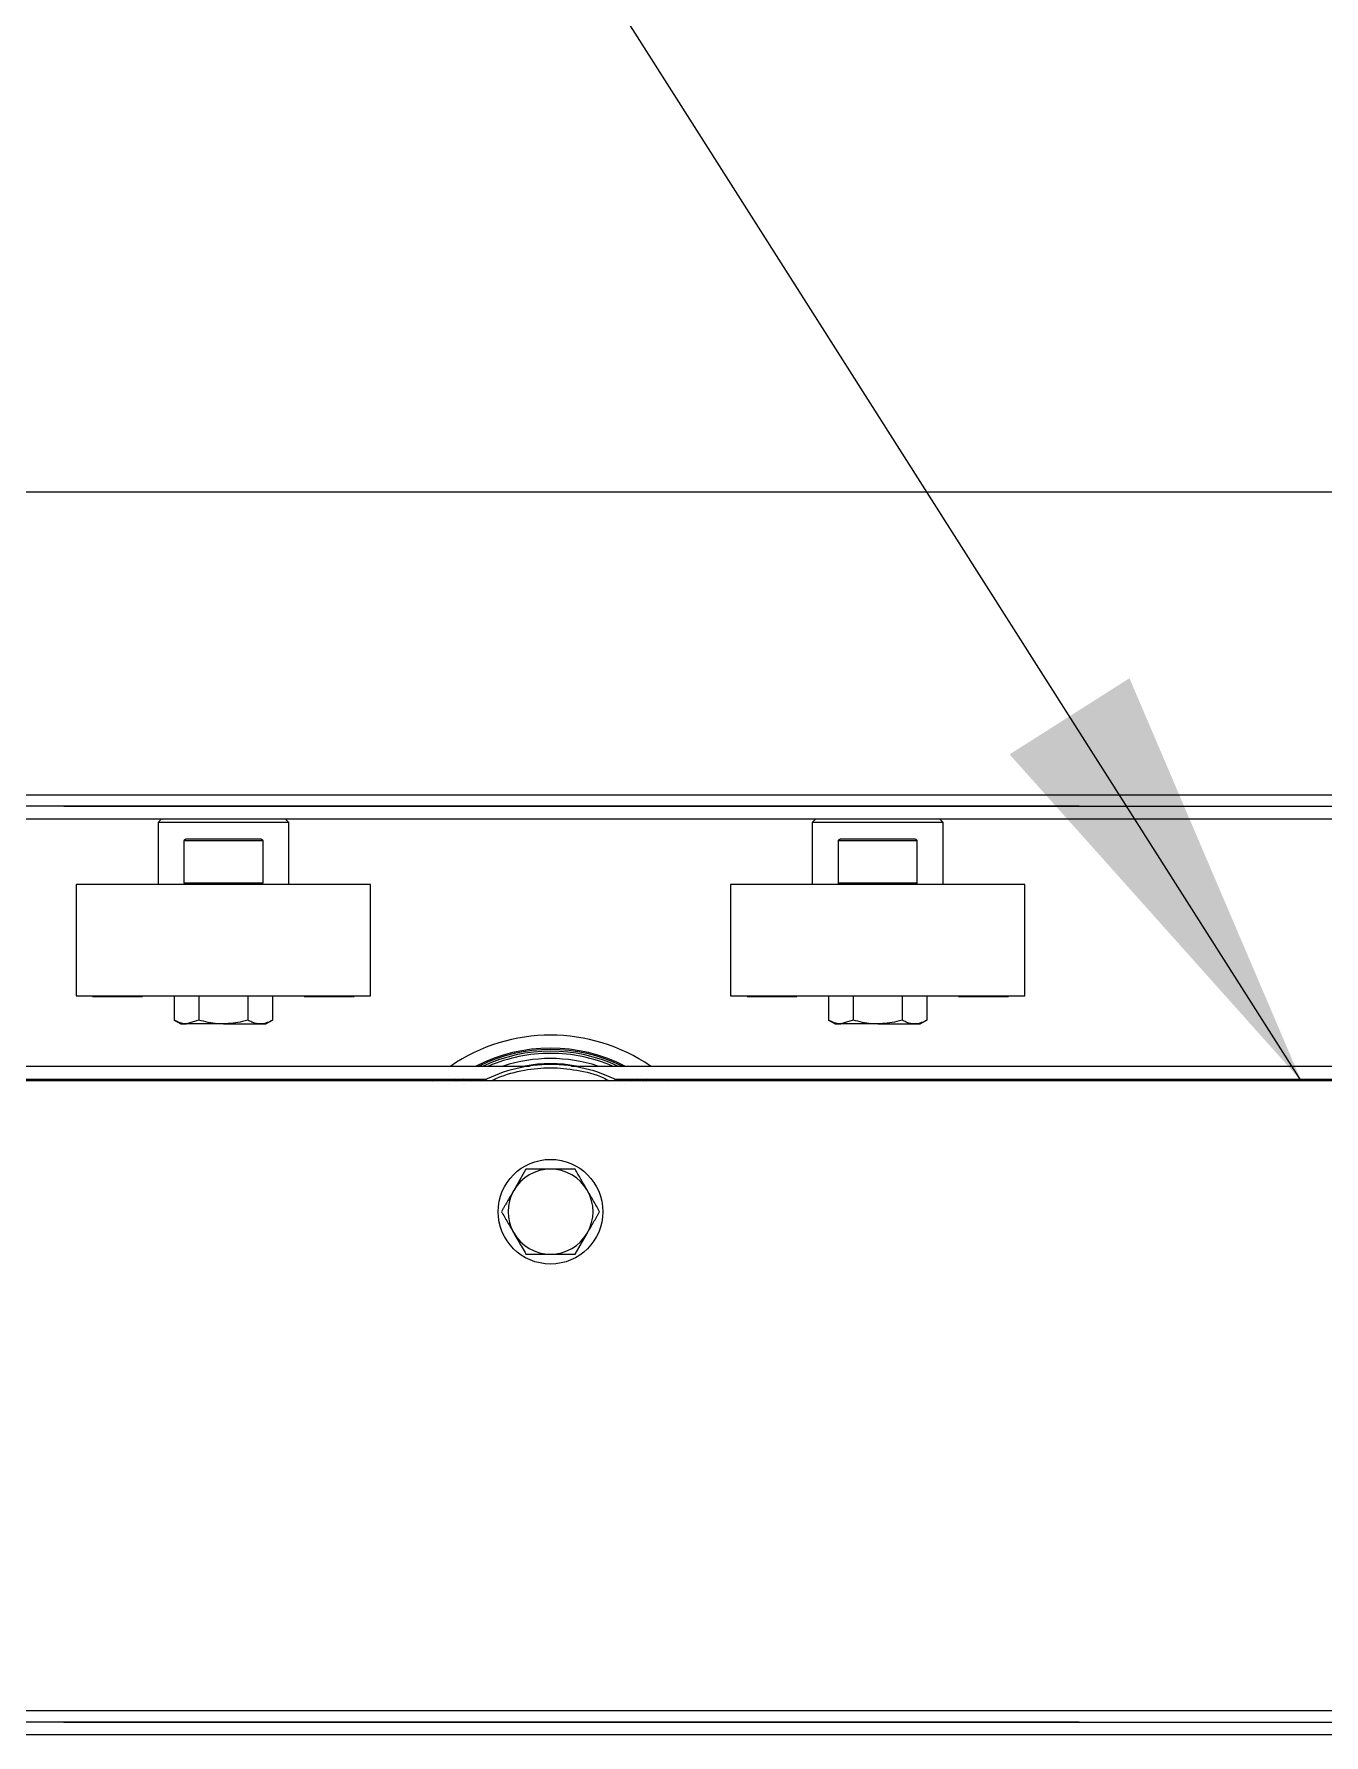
# Model space of a CAD drawing. Header units: millimetres. Extents: x 15 to 415, y 5 to 292.
# Drawn here: x 147.96 to 157.82, y 118.09 to 131.09 of the extents above; entities that cross this region are included whole.
import ezdxf

# ---------------------------------------------------------------- set-up
doc = ezdxf.new("R2010")
doc.units = ezdxf.units.MM
doc.linetypes.add('CENTERX2', pattern=[20.32, 12.7, -2.54, 2.54, -2.54])
doc.dimstyles.new('SLDDIMSTYLE1', dxfattribs={"dimtxt": 0.18, "dimasz": 3.302, "dimexe": 0, "dimexo": 0.0625, "dimgap": 0, "dimtad": 0, "dimtih": 1, "dimtoh": 1, "dimdec": 0, "dimrnd": 1e-09, "dimzin": 0, "dimdsep": 46, "dimtxsty": 'Standard', "dimsah": 1, "dimcen": 0.09, "dimadec": 0, "dimazin": 0, "dimtfac": 3.302, "dimtdec": 0, "dimtofl": 0, "dimtmove": 0, "dimatfit": 3, "dimfxl": 0, "dimfrac": 2, "dimtolj": 1, "dimtzin": 0, "dimarcsym": 0})

msp = doc.modelspace()

# ---------------------------------------------------------------- linework, layer by layer
at = {"color": 7, "linetype": 'Continuous', "lineweight": 25}
for p, q in [((164.90737, 127.58944), (118.90737, 127.58944)), ((164.90737, 125.08944), (118.90737, 125.08944)), ((148.93237, 125.08944), (148.90737, 125.06444)), ((149.90737, 125.06444), (149.88237, 125.08944)), ((153.93237, 125.08944), (153.90737, 125.06444)), ((154.90737, 125.06444), (154.88237, 125.08944)), ((148.90737, 125.06444), (148.90737, 124.58944)), ((149.40737, 125.06444), (148.90737, 125.06444)), ((149.90737, 125.06444), (149.40737, 125.06444)), ((149.90737, 124.58944), (149.90737, 125.06444)), ((153.90737, 125.06444), (153.90737, 124.58944)), ((154.40737, 125.06444), (153.90737, 125.06444)), ((154.90737, 125.06444), (154.40737, 125.06444)), ((154.90737, 124.58944), (154.90737, 125.06444)), ((149.10737, 124.60444), (149.10737, 124.92444)), ((149.70737, 124.92444), (149.10737, 124.92444)), ((149.12848, 124.93944), (149.68625, 124.93944)), ((149.70737, 124.92444), (149.70737, 124.60444)), ((154.10737, 124.60444), (154.10737, 124.92444)), ((154.70737, 124.92444), (154.10737, 124.92444)), ((154.12848, 124.93944), (154.68625, 124.93944)), ((154.70737, 124.92444), (154.70737, 124.60444)), ((148.28237, 124.58944), (148.28237, 123.73944)), ((149.6002, 124.58944), (148.28237, 124.58944)), ((149.10737, 124.60444), (149.70737, 124.60444)), ((150.53237, 124.58944), (149.6002, 124.58944)), ((150.53237, 123.73944), (150.53237, 124.58944)), ((153.28237, 124.58944), (153.28237, 123.73944)), ((154.6002, 124.58944), (153.28237, 124.58944)), ((154.10737, 124.60444), (154.70737, 124.60444)), ((155.53237, 124.58944), (154.6002, 124.58944)), ((155.53237, 123.73944), (155.53237, 124.58944)), ((148.28237, 123.73944), (149.6002, 123.73944)), ((148.40758, 123.73944), (148.40758, 123.73444)), ((148.40801, 123.73444), (148.40801, 123.73944)), ((148.40801, 123.73444), (148.40872, 123.73444)), ((148.40918, 123.73944), (148.40918, 123.73444)), ((148.4107, 123.73444), (148.4107, 123.73944)), ((148.41693, 123.73444), (148.43462, 123.73444)), ((148.44106, 123.73444), (148.442, 123.73444)), ((148.442, 123.73444), (148.442, 123.73944)), ((148.442, 123.73444), (148.45236, 123.73444)), ((148.45236, 123.73444), (148.45236, 123.73944)), ((148.45236, 123.73444), (148.47266, 123.73444)), ((148.47266, 123.73444), (148.47266, 123.73944)), ((148.47266, 123.73444), (148.48851, 123.73444)), ((148.48857, 123.73444), (148.48857, 123.73944)), ((148.48857, 123.73444), (148.48974, 123.73444)), ((148.48974, 123.73944), (148.48974, 123.73444)), ((148.48974, 123.73444), (148.49985, 123.73444)), ((148.49985, 123.73444), (148.49985, 123.73944)), ((148.51868, 123.73444), (148.51868, 123.73944)), ((148.51868, 123.73444), (148.52386, 123.73444)), ((148.52386, 123.73444), (148.52386, 123.73944)), ((148.52386, 123.73444), (148.53686, 123.73444)), ((148.53891, 123.73444), (148.53891, 123.73944)), ((148.53891, 123.73444), (148.54579, 123.73444)), ((148.54579, 123.73444), (148.54579, 123.73944)), ((148.54579, 123.73444), (148.54771, 123.73444)), ((148.55975, 123.73444), (148.55975, 123.73944)), ((148.55975, 123.73444), (148.56661, 123.73444)), ((148.56661, 123.73444), (148.56661, 123.73944)), ((148.58043, 123.73444), (148.58043, 123.73944)), ((148.58043, 123.73444), (148.58302, 123.73444)), ((148.58343, 123.73444), (148.58343, 123.73944)), ((148.58343, 123.73444), (148.60729, 123.73444)), ((148.60729, 123.73444), (148.60729, 123.73944)), ((148.60936, 123.73944), (148.60936, 123.73444)), ((148.62928, 123.73444), (148.62928, 123.73944)), ((148.63209, 123.73444), (148.63209, 123.73944)), ((148.63209, 123.73444), (148.63473, 123.73444)), ((148.64054, 123.73444), (148.64054, 123.73944)), ((148.64054, 123.73444), (148.65669, 123.73444)), ((148.65669, 123.73444), (148.65669, 123.73944)), ((148.67848, 123.73444), (148.67848, 123.73944)), ((148.68132, 123.73444), (148.68132, 123.73944)), ((148.68132, 123.73444), (148.68276, 123.73444)), ((148.68276, 123.73444), (148.68276, 123.73944)), ((148.68276, 123.73444), (148.69587, 123.73444)), ((148.69587, 123.73444), (148.69587, 123.73944)), ((148.69587, 123.73444), (148.71271, 123.73444)), ((148.71271, 123.73444), (148.71271, 123.73944)), ((148.71271, 123.73444), (148.72573, 123.73444)), ((148.72573, 123.73444), (148.72573, 123.73944)), ((148.72573, 123.73444), (148.78292, 123.73444)), ((148.78292, 123.73444), (148.78292, 123.73944)), ((148.78533, 123.73444), (148.78533, 123.73944)), ((149.03209, 123.73944), (149.03209, 123.55347)), ((149.21973, 123.73944), (149.21973, 123.55347)), ((149.595, 123.73944), (149.595, 123.55347)), ((149.6002, 123.73944), (150.53237, 123.73944)), ((149.78264, 123.73944), (149.78264, 123.55347)), ((150.02761, 123.73444), (150.02761, 123.73944)), ((150.03, 123.73444), (150.03, 123.73944)), ((150.03, 123.73444), (150.06065, 123.73444)), ((150.06065, 123.73944), (150.06065, 123.73444)), ((150.06065, 123.73444), (150.07382, 123.73444)), ((150.07382, 123.73444), (150.07382, 123.73944)), ((150.08413, 123.73444), (150.08413, 123.73944)), ((150.08992, 123.73444), (150.08992, 123.73944)), ((150.08992, 123.73444), (150.10156, 123.73444)), ((150.10156, 123.73444), (150.10156, 123.73944)), ((150.10156, 123.73444), (150.11635, 123.73444)), ((150.11635, 123.73444), (150.11635, 123.73944)), ((150.11635, 123.73444), (150.128, 123.73444)), ((150.128, 123.73944), (150.128, 123.73444)), ((150.128, 123.73444), (150.14168, 123.73444)), ((150.14587, 123.73444), (150.14587, 123.73944)), ((150.14587, 123.73444), (150.16031, 123.73444)), ((150.16031, 123.73444), (150.16031, 123.73944)), ((150.17571, 123.73444), (150.17571, 123.73944)), ((150.17571, 123.73444), (150.18465, 123.73444)), ((150.18465, 123.73444), (150.18465, 123.73944)), ((150.18465, 123.73444), (150.19327, 123.73444)), ((150.19327, 123.73444), (150.19327, 123.73944)), ((150.19327, 123.73444), (150.20222, 123.73444)), ((150.20222, 123.73444), (150.20222, 123.73944)), ((150.20222, 123.73444), (150.21086, 123.73444)), ((150.21086, 123.73444), (150.21086, 123.73944)), ((150.21086, 123.73444), (150.21978, 123.73444)), ((150.21978, 123.73444), (150.21978, 123.73944)), ((150.21978, 123.73444), (150.22927, 123.73444)), ((150.22927, 123.73444), (150.22927, 123.73944)), ((150.22927, 123.73444), (150.23689, 123.73444)), ((150.23689, 123.73444), (150.23689, 123.73944)), ((150.23689, 123.73444), (150.24032, 123.73444)), ((150.24032, 123.73444), (150.24032, 123.73944)), ((150.24032, 123.73444), (150.24628, 123.73444)), ((150.26174, 123.73444), (150.26174, 123.73944)), ((150.28058, 123.73444), (150.28658, 123.73444)), ((150.28898, 123.73944), (150.28898, 123.73444)), ((150.28908, 123.73444), (150.28908, 123.73944)), ((150.28908, 123.73444), (150.32815, 123.73444)), ((150.32815, 123.73444), (150.32815, 123.73944)), ((150.33893, 123.73944), (150.33893, 123.73444)), ((150.33893, 123.73444), (150.36562, 123.73444)), ((150.36562, 123.73444), (150.36562, 123.73944)), ((150.36687, 123.73444), (150.37695, 123.73444)), ((150.37695, 123.73444), (150.37695, 123.73944)), ((150.37695, 123.73444), (150.38741, 123.73444)), ((150.38741, 123.73444), (150.38741, 123.73944)), ((150.39057, 123.73444), (150.39502, 123.73444)), ((150.39502, 123.73944), (150.39502, 123.73444)), ((150.3978, 123.73444), (150.3978, 123.73944)), ((150.39803, 123.73444), (150.4, 123.73444)), ((150.4, 123.73944), (150.4, 123.73444)), ((150.4021, 123.73444), (150.4021, 123.73944)), ((150.40302, 123.73444), (150.40716, 123.73444)), ((150.40716, 123.73944), (150.40716, 123.73444)), ((153.28237, 123.73944), (154.6002, 123.73944)), ((153.40758, 123.73944), (153.40758, 123.73444)), ((153.40801, 123.73444), (153.40801, 123.73944)), ((153.40801, 123.73444), (153.40872, 123.73444)), ((153.40918, 123.73944), (153.40918, 123.73444)), ((153.4107, 123.73444), (153.4107, 123.73944)), ((153.41693, 123.73444), (153.43462, 123.73444)), ((153.44106, 123.73444), (153.442, 123.73444)), ((153.442, 123.73444), (153.442, 123.73944)), ((153.442, 123.73444), (153.45236, 123.73444)), ((153.45236, 123.73444), (153.45236, 123.73944)), ((153.45236, 123.73444), (153.47266, 123.73444)), ((153.47266, 123.73444), (153.47266, 123.73944)), ((153.47266, 123.73444), (153.48851, 123.73444)), ((153.48857, 123.73444), (153.48857, 123.73944)), ((153.48857, 123.73444), (153.48974, 123.73444)), ((153.48974, 123.73944), (153.48974, 123.73444)), ((153.48974, 123.73444), (153.49985, 123.73444)), ((153.49985, 123.73444), (153.49985, 123.73944)), ((153.51868, 123.73444), (153.51868, 123.73944)), ((153.51868, 123.73444), (153.52386, 123.73444)), ((153.52386, 123.73444), (153.52386, 123.73944)), ((153.52386, 123.73444), (153.53686, 123.73444)), ((153.53891, 123.73444), (153.53891, 123.73944)), ((153.53891, 123.73444), (153.54579, 123.73444)), ((153.54579, 123.73444), (153.54579, 123.73944)), ((153.54579, 123.73444), (153.54771, 123.73444)), ((153.55975, 123.73444), (153.55975, 123.73944)), ((153.55975, 123.73444), (153.56661, 123.73444)), ((153.56661, 123.73444), (153.56661, 123.73944)), ((153.58043, 123.73444), (153.58043, 123.73944)), ((153.58043, 123.73444), (153.58302, 123.73444)), ((153.58343, 123.73444), (153.58343, 123.73944)), ((153.58343, 123.73444), (153.60729, 123.73444)), ((153.60729, 123.73444), (153.60729, 123.73944)), ((153.60936, 123.73944), (153.60936, 123.73444)), ((153.62928, 123.73444), (153.62928, 123.73944)), ((153.63209, 123.73444), (153.63209, 123.73944)), ((153.63209, 123.73444), (153.63473, 123.73444)), ((153.64054, 123.73444), (153.64054, 123.73944)), ((153.64054, 123.73444), (153.65669, 123.73444)), ((153.65669, 123.73444), (153.65669, 123.73944)), ((153.67848, 123.73444), (153.67848, 123.73944)), ((153.68132, 123.73444), (153.68132, 123.73944)), ((153.68132, 123.73444), (153.68276, 123.73444)), ((153.68276, 123.73444), (153.68276, 123.73944)), ((153.68276, 123.73444), (153.69587, 123.73444)), ((153.69587, 123.73444), (153.69587, 123.73944)), ((153.69587, 123.73444), (153.71271, 123.73444)), ((153.71271, 123.73444), (153.71271, 123.73944)), ((153.71271, 123.73444), (153.72573, 123.73444)), ((153.72573, 123.73444), (153.72573, 123.73944)), ((153.72573, 123.73444), (153.78292, 123.73444)), ((153.78292, 123.73444), (153.78292, 123.73944)), ((153.78533, 123.73444), (153.78533, 123.73944)), ((154.03209, 123.73944), (154.03209, 123.55347)), ((154.21973, 123.73944), (154.21973, 123.55347)), ((154.595, 123.73944), (154.595, 123.55347)), ((154.6002, 123.73944), (155.53237, 123.73944)), ((154.78264, 123.73944), (154.78264, 123.55347)), ((155.02761, 123.73444), (155.02761, 123.73944)), ((155.03, 123.73444), (155.03, 123.73944)), ((155.03, 123.73444), (155.06065, 123.73444)), ((155.06065, 123.73944), (155.06065, 123.73444)), ((155.06065, 123.73444), (155.07382, 123.73444)), ((155.07382, 123.73444), (155.07382, 123.73944)), ((155.08413, 123.73444), (155.08413, 123.73944)), ((155.08992, 123.73444), (155.08992, 123.73944)), ((155.08992, 123.73444), (155.10156, 123.73444)), ((155.10156, 123.73444), (155.10156, 123.73944)), ((155.10156, 123.73444), (155.11635, 123.73444)), ((155.11635, 123.73444), (155.11635, 123.73944)), ((155.11635, 123.73444), (155.128, 123.73444)), ((155.128, 123.73944), (155.128, 123.73444)), ((155.128, 123.73444), (155.14168, 123.73444)), ((155.14587, 123.73444), (155.14587, 123.73944)), ((155.14587, 123.73444), (155.16031, 123.73444)), ((155.16031, 123.73444), (155.16031, 123.73944)), ((155.17571, 123.73444), (155.17571, 123.73944)), ((155.17571, 123.73444), (155.18465, 123.73444)), ((155.18465, 123.73444), (155.18465, 123.73944)), ((155.18465, 123.73444), (155.19327, 123.73444)), ((155.19327, 123.73444), (155.19327, 123.73944)), ((155.19327, 123.73444), (155.20222, 123.73444)), ((155.20222, 123.73444), (155.20222, 123.73944)), ((155.20222, 123.73444), (155.21086, 123.73444)), ((155.21086, 123.73444), (155.21086, 123.73944)), ((155.21086, 123.73444), (155.21978, 123.73444)), ((155.21978, 123.73444), (155.21978, 123.73944)), ((155.21978, 123.73444), (155.22927, 123.73444)), ((155.22927, 123.73444), (155.22927, 123.73944)), ((155.22927, 123.73444), (155.23689, 123.73444)), ((155.23689, 123.73444), (155.23689, 123.73944)), ((155.23689, 123.73444), (155.24032, 123.73444)), ((155.24032, 123.73444), (155.24032, 123.73944)), ((155.24032, 123.73444), (155.24628, 123.73444)), ((155.25788, 123.73444), (155.26282, 123.73444)), ((155.26174, 123.73444), (155.26174, 123.73944)), ((155.28058, 123.73444), (155.28658, 123.73444)), ((155.28898, 123.73944), (155.28898, 123.73444)), ((155.28908, 123.73444), (155.28908, 123.73944)), ((155.28908, 123.73444), (155.32815, 123.73444)), ((155.32815, 123.73444), (155.32815, 123.73944)), ((155.33893, 123.73944), (155.33893, 123.73444)), ((155.33893, 123.73444), (155.36562, 123.73444)), ((155.36562, 123.73444), (155.36562, 123.73944)), ((155.36687, 123.73444), (155.37695, 123.73444)), ((155.37695, 123.73444), (155.37695, 123.73944)), ((155.37695, 123.73444), (155.38741, 123.73444)), ((155.38741, 123.73444), (155.38741, 123.73944)), ((155.39057, 123.73444), (155.39502, 123.73444)), ((155.39502, 123.73944), (155.39502, 123.73444)), ((155.3978, 123.73444), (155.3978, 123.73944)), ((155.39803, 123.73444), (155.4, 123.73444)), ((155.4, 123.73944), (155.4, 123.73444)), ((155.4021, 123.73444), (155.4021, 123.73944)), ((155.40302, 123.73444), (155.40716, 123.73444)), ((155.40716, 123.73944), (155.40716, 123.73444)), ((149.03209, 123.55347), (149.08237, 123.52444)), ((149.08237, 123.52444), (149.12591, 123.52444)), ((149.21973, 123.55347), (149.12591, 123.52444)), ((149.40737, 123.52444), (149.12591, 123.52444)), ((149.40737, 123.52444), (149.68882, 123.52444)), ((149.68882, 123.52444), (149.73237, 123.52444)), ((149.73237, 123.52444), (149.78264, 123.55347)), ((154.03209, 123.55347), (154.08237, 123.52444)), ((154.08237, 123.52444), (154.12591, 123.52444)), ((154.21973, 123.55347), (154.12591, 123.52444)), ((154.40737, 123.52444), (154.12591, 123.52444)), ((154.40737, 123.52444), (154.68882, 123.52444)), ((154.68882, 123.52444), (154.73237, 123.52444)), ((154.73237, 123.52444), (154.78264, 123.55347)), ((142.06781, 123.20294), (151.74692, 123.20294)), ((152.06781, 123.20294), (161.74692, 123.20294)), ((164.90737, 123.08944), (118.90737, 123.08944)), ((142.39567, 123.10294), (151.41906, 123.10294)), ((151.00045, 123.08944), (151.01556, 123.10294)), ((151.17571, 123.10294), (151.15737, 123.08944)), ((151.19725, 123.08944), (151.21665, 123.10294)), ((151.24637, 123.10294), (151.22612, 123.08944)), ((152.39567, 123.10294), (161.41906, 123.10294)), ((152.58861, 123.08944), (152.56836, 123.10294)), ((152.59808, 123.10294), (152.61748, 123.08944)), ((152.65737, 123.08944), (152.63902, 123.10294)), ((152.79917, 123.10294), (152.81428, 123.08944)), ((151.71973, 122.41444), (151.62591, 122.25194)), ((152.095, 121.76444), (152.18882, 121.92694)), ((164.5942, 118.08944), (119.22054, 118.08944))]:
    msp.add_line(p, q, dxfattribs=at)
at = {"color": 8, "linetype": 'Continuous', "lineweight": 25}
for p, q in [((118.90737, 125.27627), (164.90737, 125.27627)), ((151.17366, 123.08944), (151.19243, 123.10294)), ((151.29868, 123.08944), (151.32143, 123.10294)), ((151.37941, 123.08944), (151.40581, 123.10294)), ((152.40892, 123.10294), (152.43532, 123.08944)), ((152.4933, 123.10294), (152.51605, 123.08944)), ((152.62231, 123.10294), (152.64107, 123.08944)), ((118.90737, 118.27627), (164.90737, 118.27627))]:
    msp.add_line(p, q, dxfattribs=at)
at = {"color": 7, "linetype": 'CENTERX2'}
for p, q in [((216.90737, 125.18844), (66.90737, 125.18844)), ((66.90737, 125.18844), (216.90737, 125.18844)), ((66.90737, 118.18844), (216.90737, 118.18844)), ((216.90737, 118.18844), (66.90737, 118.18844))]:
    msp.add_line(p, q, dxfattribs=at)
at = {"color": 7, "linetype": 'Continuous', "lineweight": 25}
msp.add_circle((151.90737, 122.08944), 0.4, dxfattribs=at)
for radius, start, end in [(1.35, 55.569721, 124.430279), (1.25, 62.973947, 117.026053), (1.22649, 65.213844, 114.786156), (1.21, 90, 113.037645), (1.21, 66.962355, 90), (1.125, 90, 117.266044), (1.125, 62.733956, 90), (0.325, 90, 150), (0.325, 30, 90), (0.325, 150, 210), (0.325, 330, 30), (0.325, 210, 270), (0.325, 270, 330)]:
    msp.add_arc((151.90737, 122.08944), radius, start, end, dxfattribs=at)
at = {"color": 8, "linetype": 'Continuous', "lineweight": 25}
for radius, start, end in [(1.24029, 63.866951, 116.133049), (1.17068, 72.018173, 107.981827), (1.13081, 79.961409, 100.038591)]:
    msp.add_arc((151.90737, 122.08944), radius, start, end, dxfattribs=at)
at = {"color": 7, "linetype": 'Continuous', "lineweight": 25}
for points, knots in [([(149.10737, 124.92444), (149.10749, 124.92566), (149.10772, 124.92809), (149.10966, 124.93174), (149.11251, 124.93466), (149.11605, 124.93684), (149.11979, 124.93831), (149.12396, 124.93927), (149.12697, 124.93938), (149.12848, 124.93944)], [0, 0, 0, 0, 0.11116437, 0.22155782, 0.39117964, 0.52732907, 0.66706995, 0.83215896, 1, 1, 1, 1]), ([(149.68625, 124.93944), (149.68832, 124.93933), (149.69254, 124.93911), (149.69812, 124.93725), (149.70209, 124.93473), (149.70451, 124.93227), (149.70611, 124.92991), (149.70718, 124.92721), (149.70731, 124.92526), (149.70737, 124.92444)], [0, 0, 0, 0, 0.229450284, 0.466684963, 0.643088592, 0.731025051, 0.821782574, 0.924949013, 1, 1, 1, 1]), ([(154.10737, 124.92444), (154.10749, 124.92566), (154.10772, 124.92809), (154.10966, 124.93174), (154.11251, 124.93466), (154.11605, 124.93684), (154.11979, 124.93831), (154.12396, 124.93927), (154.12697, 124.93938), (154.12848, 124.93944)], [0, 0, 0, 0, 0.11116437, 0.22155782, 0.39117964, 0.52732907, 0.66706995, 0.83215896, 1, 1, 1, 1]), ([(154.68625, 124.93944), (154.68832, 124.93933), (154.69254, 124.93911), (154.69812, 124.93725), (154.70209, 124.93473), (154.70451, 124.93227), (154.70611, 124.92991), (154.70718, 124.92721), (154.70731, 124.92526), (154.70737, 124.92444)], [0, 0, 0, 0, 0.229450284, 0.466684963, 0.643088592, 0.731025051, 0.821782574, 0.924949013, 1, 1, 1, 1]), ([(149.12848, 124.58944), (149.12641, 124.58956), (149.1222, 124.58978), (149.11662, 124.59164), (149.11264, 124.59416), (149.11022, 124.59662), (149.10862, 124.59898), (149.10755, 124.60168), (149.10742, 124.60362), (149.10737, 124.60444)], [0, 0, 0, 0, 0.22945028, 0.46668496, 0.64308859, 0.73102505, 0.82178257, 0.92494901, 1, 1, 1, 1]), ([(149.70737, 124.60444), (149.70725, 124.60323), (149.70701, 124.6008), (149.70508, 124.59714), (149.70222, 124.59423), (149.69868, 124.59205), (149.69494, 124.59058), (149.69077, 124.58962), (149.68776, 124.5895), (149.68625, 124.58944)], [0, 0, 0, 0, 0.111164368, 0.221557819, 0.391179643, 0.527329074, 0.667069947, 0.83215896, 1, 1, 1, 1]), ([(154.12848, 124.58944), (154.12641, 124.58956), (154.1222, 124.58978), (154.11662, 124.59164), (154.11264, 124.59416), (154.11022, 124.59662), (154.10862, 124.59898), (154.10755, 124.60168), (154.10742, 124.60362), (154.10737, 124.60444)], [0, 0, 0, 0, 0.22945028, 0.46668496, 0.64308859, 0.73102505, 0.82178257, 0.92494901, 1, 1, 1, 1]), ([(154.70737, 124.60444), (154.70725, 124.60323), (154.70701, 124.6008), (154.70508, 124.59714), (154.70222, 124.59423), (154.69868, 124.59205), (154.69494, 124.59058), (154.69077, 124.58962), (154.68776, 124.5895), (154.68625, 124.58944)], [0, 0, 0, 0, 0.111164368, 0.221557819, 0.391179643, 0.527329074, 0.667069947, 0.83215896, 1, 1, 1, 1]), ([(148.40758, 123.73444), (148.40762, 123.73444), (148.4077, 123.73444), (148.40782, 123.73444), (148.40794, 123.73444), (148.40801, 123.73444)], [0, 0, 0, 0, 0.250499317, 0.500932682, 1, 1, 1, 1]), ([(148.4107, 123.73444), (148.41403, 123.73444), (148.42068, 123.73444), (148.42943, 123.73444), (148.43486, 123.73444), (148.43697, 123.73444)], [0, 0, 0, 0, 0.37999062, 0.75962697, 1, 1, 1, 1]), ([(148.44037, 123.73444), (148.44034, 123.73444), (148.44028, 123.73444), (148.44052, 123.73444), (148.44077, 123.73444), (148.44111, 123.73444), (148.44153, 123.73444), (148.44184, 123.73444), (148.442, 123.73444)], [0, 0, 0, 0, 0.27327484, 0.42109323, 0.56521825, 0.70965688, 0.85477745, 1, 1, 1, 1]), ([(148.48881, 123.73444), (148.48872, 123.73444), (148.48855, 123.73444), (148.48847, 123.73444), (148.48851, 123.73444), (148.48872, 123.73444), (148.48908, 123.73444), (148.48949, 123.73444), (148.48974, 123.73444)], [0, 0, 0, 0, 0.152197334, 0.305380708, 0.459976358, 0.618868193, 0.778979022, 1, 1, 1, 1]), ([(148.49985, 123.73444), (148.50085, 123.73444), (148.50278, 123.73444), (148.50797, 123.73444), (148.51191, 123.73444), (148.51398, 123.73444), (148.51416, 123.73444)], [0, 0, 0, 0, 0.34442477, 0.66995648, 0.97202136, 1, 1, 1, 1]), ([(148.51635, 123.73444), (148.51634, 123.73444), (148.51625, 123.73444), (148.51629, 123.73444), (148.51647, 123.73444), (148.51677, 123.73444), (148.51726, 123.73444), (148.51791, 123.73444), (148.51843, 123.73444), (148.51868, 123.73444)], [0, 0, 0, 0, 0.01653062, 0.21682148, 0.31828921, 0.48616051, 0.65522941, 0.82729332, 1, 1, 1, 1]), ([(148.53675, 123.73444), (148.5368, 123.73444), (148.5369, 123.73444), (148.53827, 123.73444), (148.53891, 123.73444)], [0, 0, 0, 0, 0.52656025, 1, 1, 1, 1]), ([(148.54579, 123.73444), (148.54665, 123.73444), (148.54839, 123.73444), (148.55166, 123.73444), (148.55435, 123.73444), (148.55546, 123.73444)], [0, 0, 0, 0, 0.36861676, 0.73972635, 1, 1, 1, 1]), ([(148.55692, 123.73444), (148.55692, 123.73444), (148.5569, 123.73444), (148.55835, 123.73444), (148.55957, 123.73444), (148.55975, 123.73444)], [0, 0, 0, 0, 0.15876781, 0.87607023, 1, 1, 1, 1]), ([(148.56661, 123.73444), (148.56805, 123.73444), (148.5705, 123.73444), (148.57579, 123.73444), (148.57899, 123.73444), (148.58043, 123.73444)], [0, 0, 0, 0, 0.43959189, 0.74804775, 1, 1, 1, 1]), ([(148.60729, 123.73444), (148.60745, 123.73444), (148.60776, 123.73444), (148.60842, 123.73444), (148.60898, 123.73444), (148.60936, 123.73444)], [0, 0, 0, 0, 0.25034864, 0.5007655, 1, 1, 1, 1]), ([(148.60936, 123.73444), (148.61103, 123.73444), (148.61384, 123.73444), (148.61913, 123.73444), (148.6243, 123.73444), (148.62754, 123.73444), (148.62928, 123.73444)], [0, 0, 0, 0, 0.31857247, 0.53405374, 0.75020241, 1, 1, 1, 1]), ([(148.62928, 123.73444), (148.62953, 123.73444), (148.63003, 123.73444), (148.63094, 123.73444), (148.63163, 123.73444), (148.63209, 123.73444)], [0, 0, 0, 0, 0.25082463, 0.50196507, 1, 1, 1, 1]), ([(148.636, 123.73444), (148.63606, 123.73444), (148.6362, 123.73444), (148.6382, 123.73444), (148.63995, 123.73444), (148.64054, 123.73444)], [0, 0, 0, 0, 0.29169999, 0.76254839, 1, 1, 1, 1]), ([(148.65669, 123.73444), (148.65831, 123.73444), (148.66101, 123.73444), (148.6662, 123.73444), (148.67138, 123.73444), (148.67552, 123.73444), (148.67784, 123.73444), (148.67848, 123.73444)], [0, 0, 0, 0, 0.29156218, 0.48449602, 0.67811868, 0.91155997, 1, 1, 1, 1]), ([(148.67848, 123.73444), (148.67872, 123.73444), (148.67921, 123.73444), (148.68017, 123.73444), (148.68086, 123.73444), (148.68132, 123.73444)], [0, 0, 0, 0, 0.25018906, 0.50040982, 1, 1, 1, 1]), ([(148.78292, 123.73444), (148.78313, 123.73444), (148.78357, 123.73444), (148.7844, 123.73444), (148.78496, 123.73444), (148.78533, 123.73444)], [0, 0, 0, 0, 0.25036926, 0.50078188, 1, 1, 1, 1]), ([(148.78533, 123.73444), (148.78714, 123.73444), (148.78952, 123.73444), (148.78962, 123.73444), (148.78964, 123.73444)], [0, 0, 0, 0, 0.75607246, 1, 1, 1, 1]), ([(150.02509, 123.73444), (150.02501, 123.73444), (150.02473, 123.73444), (150.02586, 123.73444), (150.02714, 123.73444), (150.02761, 123.73444)], [0, 0, 0, 0, 0.213141412, 0.716613509, 1, 1, 1, 1]), ([(150.02761, 123.73444), (150.02779, 123.73444), (150.02814, 123.73444), (150.02891, 123.73444), (150.02956, 123.73444), (150.03, 123.73444)], [0, 0, 0, 0, 0.25045902, 0.50101274, 1, 1, 1, 1]), ([(150.0748, 123.73444), (150.075, 123.73444), (150.07667, 123.73444), (150.08, 123.73444), (150.08288, 123.73444), (150.08413, 123.73444)], [0, 0, 0, 0, 0.070676211, 0.595397325, 1, 1, 1, 1]), ([(150.08413, 123.73444), (150.08554, 123.73444), (150.08737, 123.73444), (150.08889, 123.73444), (150.08923, 123.73444)], [0, 0, 0, 0, 0.776278305, 1, 1, 1, 1]), ([(150.14289, 123.73444), (150.14293, 123.73444), (150.143, 123.73444), (150.14487, 123.73444), (150.14587, 123.73444)], [0, 0, 0, 0, 0.466699885, 1, 1, 1, 1]), ([(150.16031, 123.73444), (150.16244, 123.73444), (150.16558, 123.73444), (150.17176, 123.73444), (150.17686, 123.73444), (150.18006, 123.73444), (150.18175, 123.73444)], [0, 0, 0, 0, 0.40461672, 0.59534225, 0.78652504, 1, 1, 1, 1]), ([(150.24792, 123.73444), (150.24817, 123.73444), (150.24885, 123.73444), (150.25237, 123.73444), (150.25715, 123.73444), (150.26059, 123.73444), (150.26174, 123.73444)], [0, 0, 0, 0, 0.18044363, 0.4996936, 0.83322072, 1, 1, 1, 1]), ([(150.25788, 123.73444), (150.26114, 123.73444), (150.26522, 123.73444), (150.26944, 123.73444), (150.27029, 123.73444)], [0, 0, 0, 0, 0.7969489, 1, 1, 1, 1]), ([(150.26174, 123.73444), (150.26246, 123.73444), (150.26389, 123.73444), (150.26612, 123.73444), (150.26842, 123.73444), (150.27059, 123.73444), (150.27259, 123.73444), (150.27442, 123.73444), (150.27622, 123.73444), (150.27796, 123.73444), (150.27962, 123.73444), (150.2812, 123.73444), (150.28271, 123.73444), (150.28408, 123.73444), (150.28533, 123.73444), (150.28643, 123.73444), (150.28739, 123.73444), (150.28826, 123.73444), (150.28873, 123.73444), (150.28898, 123.73444)], [0, 0, 0, 0, 0.066288783, 0.132991791, 0.201562368, 0.271107442, 0.325847513, 0.381019548, 0.43752861, 0.494429813, 0.549154813, 0.604226181, 0.660586697, 0.71743599, 0.770937773, 0.824914528, 0.880367041, 0.936276947, 1, 1, 1, 1]), ([(150.27098, 123.73444), (150.27096, 123.73444), (150.27089, 123.73444), (150.27096, 123.73444), (150.27108, 123.73444), (150.27136, 123.73444), (150.2717, 123.73444), (150.27202, 123.73444), (150.27213, 123.73444)], [0, 0, 0, 0, 0.09795091, 0.2787516, 0.46031045, 0.59478195, 0.86465331, 1, 1, 1, 1]), ([(150.32815, 123.73444), (150.32845, 123.73444), (150.32904, 123.73444), (150.32996, 123.73444), (150.33091, 123.73444), (150.33181, 123.73444), (150.33265, 123.73444), (150.33343, 123.73444), (150.3342, 123.73444), (150.33492, 123.73444), (150.33559, 123.73444), (150.33621, 123.73444), (150.33679, 123.73444), (150.33731, 123.73444), (150.33776, 123.73444), (150.33815, 123.73444), (150.33848, 123.73444), (150.33873, 123.73444), (150.33887, 123.73444), (150.33893, 123.73444)], [0, 0, 0, 0, 0.06907481, 0.13836498, 0.2094942, 0.28183557, 0.34134062, 0.40136976, 0.46289835, 0.52490516, 0.58072871, 0.63695146, 0.69455548, 0.75269614, 0.80456157, 0.85688766, 0.91058525, 0.96461916, 1, 1, 1, 1]), ([(150.38881, 123.73444), (150.38922, 123.73444), (150.39122, 123.73444), (150.39321, 123.73444), (150.39479, 123.73444)], [0, 0, 0, 0, 0.20878597, 1, 1, 1, 1]), ([(150.3978, 123.73444), (150.39757, 123.73444), (150.3971, 123.73444), (150.3964, 123.73444), (150.39571, 123.73444), (150.39525, 123.73444), (150.39502, 123.73444)], [0, 0, 0, 0, 0.2506984, 0.50128538, 0.7506427, 1, 1, 1, 1]), ([(150.4, 123.73444), (150.40018, 123.73444), (150.40053, 123.73444), (150.40121, 123.73444), (150.40174, 123.73444), (150.4021, 123.73444)], [0, 0, 0, 0, 0.25063043, 0.50121468, 1, 1, 1, 1]), ([(153.40758, 123.73444), (153.40762, 123.73444), (153.4077, 123.73444), (153.40782, 123.73444), (153.40794, 123.73444), (153.40801, 123.73444)], [0, 0, 0, 0, 0.250499317, 0.500932682, 1, 1, 1, 1]), ([(153.4107, 123.73444), (153.41403, 123.73444), (153.42068, 123.73444), (153.42943, 123.73444), (153.43486, 123.73444), (153.43697, 123.73444)], [0, 0, 0, 0, 0.37999062, 0.75962697, 1, 1, 1, 1]), ([(153.44037, 123.73444), (153.44034, 123.73444), (153.44028, 123.73444), (153.44052, 123.73444), (153.44077, 123.73444), (153.44111, 123.73444), (153.44153, 123.73444), (153.44184, 123.73444), (153.442, 123.73444)], [0, 0, 0, 0, 0.27327484, 0.42109323, 0.56521825, 0.70965688, 0.85477745, 1, 1, 1, 1]), ([(153.48881, 123.73444), (153.48872, 123.73444), (153.48855, 123.73444), (153.48847, 123.73444), (153.48851, 123.73444), (153.48872, 123.73444), (153.48908, 123.73444), (153.48949, 123.73444), (153.48974, 123.73444)], [0, 0, 0, 0, 0.152197334, 0.305380708, 0.459976358, 0.618868193, 0.778979022, 1, 1, 1, 1]), ([(153.49985, 123.73444), (153.50085, 123.73444), (153.50278, 123.73444), (153.50797, 123.73444), (153.51191, 123.73444), (153.51398, 123.73444), (153.51416, 123.73444)], [0, 0, 0, 0, 0.344424767, 0.669956478, 0.972021358, 1, 1, 1, 1]), ([(153.51635, 123.73444), (153.51634, 123.73444), (153.51625, 123.73444), (153.51629, 123.73444), (153.51647, 123.73444), (153.51677, 123.73444), (153.51726, 123.73444), (153.51791, 123.73444), (153.51843, 123.73444), (153.51868, 123.73444)], [0, 0, 0, 0, 0.01653062, 0.21682148, 0.31828921, 0.48616051, 0.65522941, 0.82729332, 1, 1, 1, 1]), ([(153.53675, 123.73444), (153.5368, 123.73444), (153.5369, 123.73444), (153.53827, 123.73444), (153.53891, 123.73444)], [0, 0, 0, 0, 0.52656025, 1, 1, 1, 1]), ([(153.54579, 123.73444), (153.54665, 123.73444), (153.54839, 123.73444), (153.55166, 123.73444), (153.55435, 123.73444), (153.55546, 123.73444)], [0, 0, 0, 0, 0.36861676, 0.73972635, 1, 1, 1, 1]), ([(153.55692, 123.73444), (153.55692, 123.73444), (153.5569, 123.73444), (153.55835, 123.73444), (153.55957, 123.73444), (153.55975, 123.73444)], [0, 0, 0, 0, 0.15876781, 0.87607023, 1, 1, 1, 1]), ([(153.56661, 123.73444), (153.56805, 123.73444), (153.5705, 123.73444), (153.57579, 123.73444), (153.57899, 123.73444), (153.58043, 123.73444)], [0, 0, 0, 0, 0.43959189, 0.74804775, 1, 1, 1, 1]), ([(153.60729, 123.73444), (153.60745, 123.73444), (153.60776, 123.73444), (153.60842, 123.73444), (153.60898, 123.73444), (153.60936, 123.73444)], [0, 0, 0, 0, 0.25034864, 0.5007655, 1, 1, 1, 1]), ([(153.60936, 123.73444), (153.61103, 123.73444), (153.61384, 123.73444), (153.61913, 123.73444), (153.6243, 123.73444), (153.62754, 123.73444), (153.62928, 123.73444)], [0, 0, 0, 0, 0.31857247, 0.53405374, 0.75020241, 1, 1, 1, 1]), ([(153.62928, 123.73444), (153.62953, 123.73444), (153.63003, 123.73444), (153.63094, 123.73444), (153.63163, 123.73444), (153.63209, 123.73444)], [0, 0, 0, 0, 0.25082463, 0.50196507, 1, 1, 1, 1]), ([(153.636, 123.73444), (153.63606, 123.73444), (153.6362, 123.73444), (153.6382, 123.73444), (153.63995, 123.73444), (153.64054, 123.73444)], [0, 0, 0, 0, 0.29169999, 0.76254839, 1, 1, 1, 1]), ([(153.65669, 123.73444), (153.65831, 123.73444), (153.66101, 123.73444), (153.6662, 123.73444), (153.67138, 123.73444), (153.67552, 123.73444), (153.67784, 123.73444), (153.67848, 123.73444)], [0, 0, 0, 0, 0.29156218, 0.48449602, 0.67811868, 0.91155997, 1, 1, 1, 1]), ([(153.67848, 123.73444), (153.67872, 123.73444), (153.67921, 123.73444), (153.68017, 123.73444), (153.68086, 123.73444), (153.68132, 123.73444)], [0, 0, 0, 0, 0.25018906, 0.50040982, 1, 1, 1, 1]), ([(153.78292, 123.73444), (153.78313, 123.73444), (153.78357, 123.73444), (153.7844, 123.73444), (153.78496, 123.73444), (153.78533, 123.73444)], [0, 0, 0, 0, 0.25036926, 0.50078188, 1, 1, 1, 1]), ([(153.78533, 123.73444), (153.78714, 123.73444), (153.78952, 123.73444), (153.78962, 123.73444), (153.78964, 123.73444)], [0, 0, 0, 0, 0.75607246, 1, 1, 1, 1]), ([(155.02509, 123.73444), (155.02501, 123.73444), (155.02473, 123.73444), (155.02586, 123.73444), (155.02714, 123.73444), (155.02761, 123.73444)], [0, 0, 0, 0, 0.213141412, 0.716613509, 1, 1, 1, 1]), ([(155.02761, 123.73444), (155.02779, 123.73444), (155.02814, 123.73444), (155.02891, 123.73444), (155.02956, 123.73444), (155.03, 123.73444)], [0, 0, 0, 0, 0.25045902, 0.50101274, 1, 1, 1, 1]), ([(155.0748, 123.73444), (155.075, 123.73444), (155.07667, 123.73444), (155.08, 123.73444), (155.08288, 123.73444), (155.08413, 123.73444)], [0, 0, 0, 0, 0.070676211, 0.595397325, 1, 1, 1, 1]), ([(155.08413, 123.73444), (155.08554, 123.73444), (155.08737, 123.73444), (155.08889, 123.73444), (155.08923, 123.73444)], [0, 0, 0, 0, 0.776278305, 1, 1, 1, 1]), ([(155.14289, 123.73444), (155.14293, 123.73444), (155.143, 123.73444), (155.14487, 123.73444), (155.14587, 123.73444)], [0, 0, 0, 0, 0.466699885, 1, 1, 1, 1]), ([(155.16031, 123.73444), (155.16244, 123.73444), (155.16558, 123.73444), (155.17176, 123.73444), (155.17686, 123.73444), (155.18006, 123.73444), (155.18175, 123.73444)], [0, 0, 0, 0, 0.40461672, 0.59534225, 0.78652504, 1, 1, 1, 1]), ([(155.24792, 123.73444), (155.24817, 123.73444), (155.24885, 123.73444), (155.25237, 123.73444), (155.25715, 123.73444), (155.26059, 123.73444), (155.26174, 123.73444)], [0, 0, 0, 0, 0.18044363, 0.4996936, 0.83322072, 1, 1, 1, 1]), ([(155.26174, 123.73444), (155.26246, 123.73444), (155.26389, 123.73444), (155.26612, 123.73444), (155.26842, 123.73444), (155.27059, 123.73444), (155.27259, 123.73444), (155.27442, 123.73444), (155.27622, 123.73444), (155.27796, 123.73444), (155.27962, 123.73444), (155.2812, 123.73444), (155.28271, 123.73444), (155.28408, 123.73444), (155.28533, 123.73444), (155.28643, 123.73444), (155.28739, 123.73444), (155.28826, 123.73444), (155.28873, 123.73444), (155.28898, 123.73444)], [0, 0, 0, 0, 0.066288783, 0.132991791, 0.201562368, 0.271107442, 0.325847513, 0.381019548, 0.43752861, 0.494429813, 0.549154813, 0.604226181, 0.660586697, 0.71743599, 0.770937773, 0.824914528, 0.880367041, 0.936276947, 1, 1, 1, 1]), ([(155.27098, 123.73444), (155.27096, 123.73444), (155.27089, 123.73444), (155.27096, 123.73444), (155.27108, 123.73444), (155.27136, 123.73444), (155.2717, 123.73444), (155.27202, 123.73444), (155.27213, 123.73444)], [0, 0, 0, 0, 0.09795091, 0.2787516, 0.46031045, 0.59478195, 0.86465331, 1, 1, 1, 1]), ([(155.32815, 123.73444), (155.32845, 123.73444), (155.32904, 123.73444), (155.32996, 123.73444), (155.33091, 123.73444), (155.33181, 123.73444), (155.33265, 123.73444), (155.33343, 123.73444), (155.3342, 123.73444), (155.33492, 123.73444), (155.33559, 123.73444), (155.33621, 123.73444), (155.33679, 123.73444), (155.33731, 123.73444), (155.33776, 123.73444), (155.33815, 123.73444), (155.33848, 123.73444), (155.33873, 123.73444), (155.33887, 123.73444), (155.33893, 123.73444)], [0, 0, 0, 0, 0.06907481, 0.13836498, 0.2094942, 0.28183557, 0.34134062, 0.40136976, 0.46289835, 0.52490516, 0.58072871, 0.63695146, 0.69455548, 0.75269614, 0.80456157, 0.85688766, 0.91058525, 0.96461916, 1, 1, 1, 1]), ([(155.38881, 123.73444), (155.38922, 123.73444), (155.39122, 123.73444), (155.39321, 123.73444), (155.39479, 123.73444)], [0, 0, 0, 0, 0.20878597, 1, 1, 1, 1]), ([(155.3978, 123.73444), (155.39757, 123.73444), (155.3971, 123.73444), (155.3964, 123.73444), (155.39571, 123.73444), (155.39525, 123.73444), (155.39502, 123.73444)], [0, 0, 0, 0, 0.2506984, 0.50128538, 0.7506427, 1, 1, 1, 1]), ([(155.4, 123.73444), (155.40018, 123.73444), (155.40053, 123.73444), (155.40121, 123.73444), (155.40174, 123.73444), (155.4021, 123.73444)], [0, 0, 0, 0, 0.25063043, 0.50121468, 1, 1, 1, 1]), ([(149.12591, 123.52444), (149.12368, 123.52448), (149.11782, 123.52456), (149.1083, 123.52541), (149.09738, 123.52718), (149.08277, 123.53064), (149.0682, 123.53565), (149.05372, 123.54203), (149.04286, 123.54741), (149.03568, 123.55145), (149.03209, 123.55347)], [0, 0, 0, 0, 0.07003611, 0.18484299, 0.29981661, 0.41526294, 0.64786676, 0.76502468, 0.88247311, 1, 1, 1, 1]), ([(149.40737, 123.52444), (149.39201, 123.52479), (149.32851, 123.52624), (149.26664, 123.54173), (149.21973, 123.55347)], [0, 0, 0, 0, 0.241851417, 1, 1, 1, 1]), ([(149.595, 123.55347), (149.58133, 123.54965), (149.52022, 123.53255), (149.45669, 123.52799), (149.40737, 123.52444)], [0, 0, 0, 0, 0.22371328, 1, 1, 1, 1]), ([(149.68882, 123.52444), (149.6866, 123.52448), (149.67465, 123.52465), (149.65299, 123.52809), (149.62384, 123.53792), (149.60472, 123.54823), (149.595, 123.55347)], [0, 0, 0, 0, 0.07005137, 0.3766066, 0.68307341, 1, 1, 1, 1]), ([(149.78264, 123.55347), (149.77887, 123.55135), (149.76752, 123.54498), (149.74829, 123.5361), (149.72479, 123.52839), (149.70488, 123.52486), (149.69285, 123.52455), (149.68882, 123.52444)], [0, 0, 0, 0, 0.12359753, 0.37124782, 0.62101355, 0.87330139, 1, 1, 1, 1]), ([(154.12591, 123.52444), (154.12368, 123.52448), (154.11782, 123.52456), (154.1083, 123.52541), (154.09738, 123.52718), (154.08277, 123.53064), (154.0682, 123.53565), (154.05372, 123.54203), (154.04286, 123.54741), (154.03568, 123.55145), (154.03209, 123.55347)], [0, 0, 0, 0, 0.07003611, 0.18484299, 0.29981661, 0.41526294, 0.64786676, 0.76502468, 0.88247311, 1, 1, 1, 1]), ([(154.40737, 123.52444), (154.39201, 123.52479), (154.32851, 123.52624), (154.26664, 123.54173), (154.21973, 123.55347)], [0, 0, 0, 0, 0.241851417, 1, 1, 1, 1]), ([(154.595, 123.55347), (154.58133, 123.54965), (154.52022, 123.53255), (154.45669, 123.52799), (154.40737, 123.52444)], [0, 0, 0, 0, 0.22371328, 1, 1, 1, 1]), ([(154.68882, 123.52444), (154.6866, 123.52448), (154.67465, 123.52465), (154.65299, 123.52809), (154.62384, 123.53792), (154.60472, 123.54823), (154.595, 123.55347)], [0, 0, 0, 0, 0.07005137, 0.3766066, 0.68307341, 1, 1, 1, 1]), ([(154.78264, 123.55347), (154.77887, 123.55135), (154.76752, 123.54498), (154.74829, 123.5361), (154.72479, 123.52839), (154.70488, 123.52486), (154.69285, 123.52455), (154.68882, 123.52444)], [0, 0, 0, 0, 0.12359753, 0.37124782, 0.62101355, 0.87330139, 1, 1, 1, 1]), ([(151.90737, 122.41444), (151.89201, 122.41444), (151.82851, 122.41444), (151.76664, 122.41444), (151.71973, 122.41444)], [0, 0, 0, 0, 0.241851417, 1, 1, 1, 1]), ([(152.095, 122.41444), (152.08133, 122.41444), (152.02022, 122.41444), (151.95669, 122.41444), (151.90737, 122.41444)], [0, 0, 0, 0, 0.22371328, 1, 1, 1, 1]), ([(152.18882, 122.25194), (152.1866, 122.2558), (152.16976, 122.28496), (152.13801, 122.33996), (152.10943, 122.38947), (152.095, 122.41444)], [0, 0, 0, 0, 0.070076912, 0.530777664, 1, 1, 1, 1]), ([(151.62591, 122.25194), (151.62368, 122.24809), (151.61782, 122.23793), (151.6083, 122.22145), (151.59738, 122.20252), (151.58277, 122.17723), (151.5682, 122.152), (151.55372, 122.1269), (151.54286, 122.1081), (151.53568, 122.09567), (151.53209, 122.08944)], [0, 0, 0, 0, 0.070036107, 0.184842993, 0.299816611, 0.41526294, 0.647866756, 0.765024679, 0.882473115, 1, 1, 1, 1]), ([(152.28264, 122.08944), (152.27507, 122.10257), (152.25988, 122.12888), (152.24051, 122.16242), (152.22481, 122.18961), (152.2129, 122.21025), (152.20088, 122.23105), (152.19285, 122.24498), (152.18882, 122.25194)], [0, 0, 0, 0, 0.2473449, 0.49601219, 0.62098533, 0.74684355, 0.87330953, 1, 1, 1, 1]), ([(151.53209, 122.08944), (151.53587, 122.0829), (151.54721, 122.06325), (151.56644, 122.02995), (151.58994, 121.98924), (151.60985, 121.95475), (151.62189, 121.93391), (151.62591, 121.92694)], [0, 0, 0, 0, 0.12359753, 0.37124782, 0.62101355, 0.87330139, 1, 1, 1, 1]), ([(152.18882, 121.92694), (152.19105, 121.9308), (152.20057, 121.94728), (152.21374, 121.9701), (152.22829, 121.9953), (152.23921, 122.01422), (152.25013, 122.03313), (152.26102, 122.05198), (152.27187, 122.07078), (152.27905, 122.08322), (152.28264, 122.08944)], [0, 0, 0, 0, 0.07003681, 0.29977827, 0.41522575, 0.53148028, 0.64786324, 0.76502233, 0.88247194, 1, 1, 1, 1]), ([(151.62591, 121.92694), (151.62813, 121.92309), (151.64009, 121.90239), (151.66174, 121.86488), (151.69089, 121.81438), (151.71001, 121.78128), (151.71973, 121.76444)], [0, 0, 0, 0, 0.070051373, 0.376606602, 0.683073408, 1, 1, 1, 1]), ([(151.71973, 121.76444), (151.7429, 121.76444), (151.78945, 121.76444), (151.84489, 121.76444), (151.88435, 121.76444), (151.89969, 121.76444), (151.90737, 121.76444)], [0, 0, 0, 0, 0.37742408, 0.75834263, 0.87907343, 1, 1, 1, 1]), ([(151.90737, 121.76444), (151.95669, 121.76444), (152.02022, 121.76444), (152.08133, 121.76444), (152.095, 121.76444)], [0, 0, 0, 0, 0.77628672, 1, 1, 1, 1])]:
    msp.add_open_spline(points, degree=3, knots=knots, dxfattribs=at)
at = {"color": 8, "linetype": 'Continuous', "lineweight": 25}
msp.add_open_spline([(151.45247, 123.08944), (151.46905, 123.09724), (151.54991, 123.13527), (151.70236, 123.1759), (151.90751, 123.19628), (152.11176, 123.17482), (152.26457, 123.13887), (152.34168, 123.09728), (152.35622, 123.08944)], degree=3, knots=[0, 0, 0, 0, 0.05890759, 0.28736724, 0.50291563, 0.71846401, 0.94692366, 1, 1, 1, 1], dxfattribs=at)

# ---------------------------------------------------------------- leaders
at = {"color": 7, "linetype": 'Continuous', "lineweight": 0}
msp.add_leader([(157.64484, 123.08944), (150.44867, 134.41169)], dimstyle='SLDDIMSTYLE1', dxfattribs=at)

doc.saveas('drawing.dxf')
